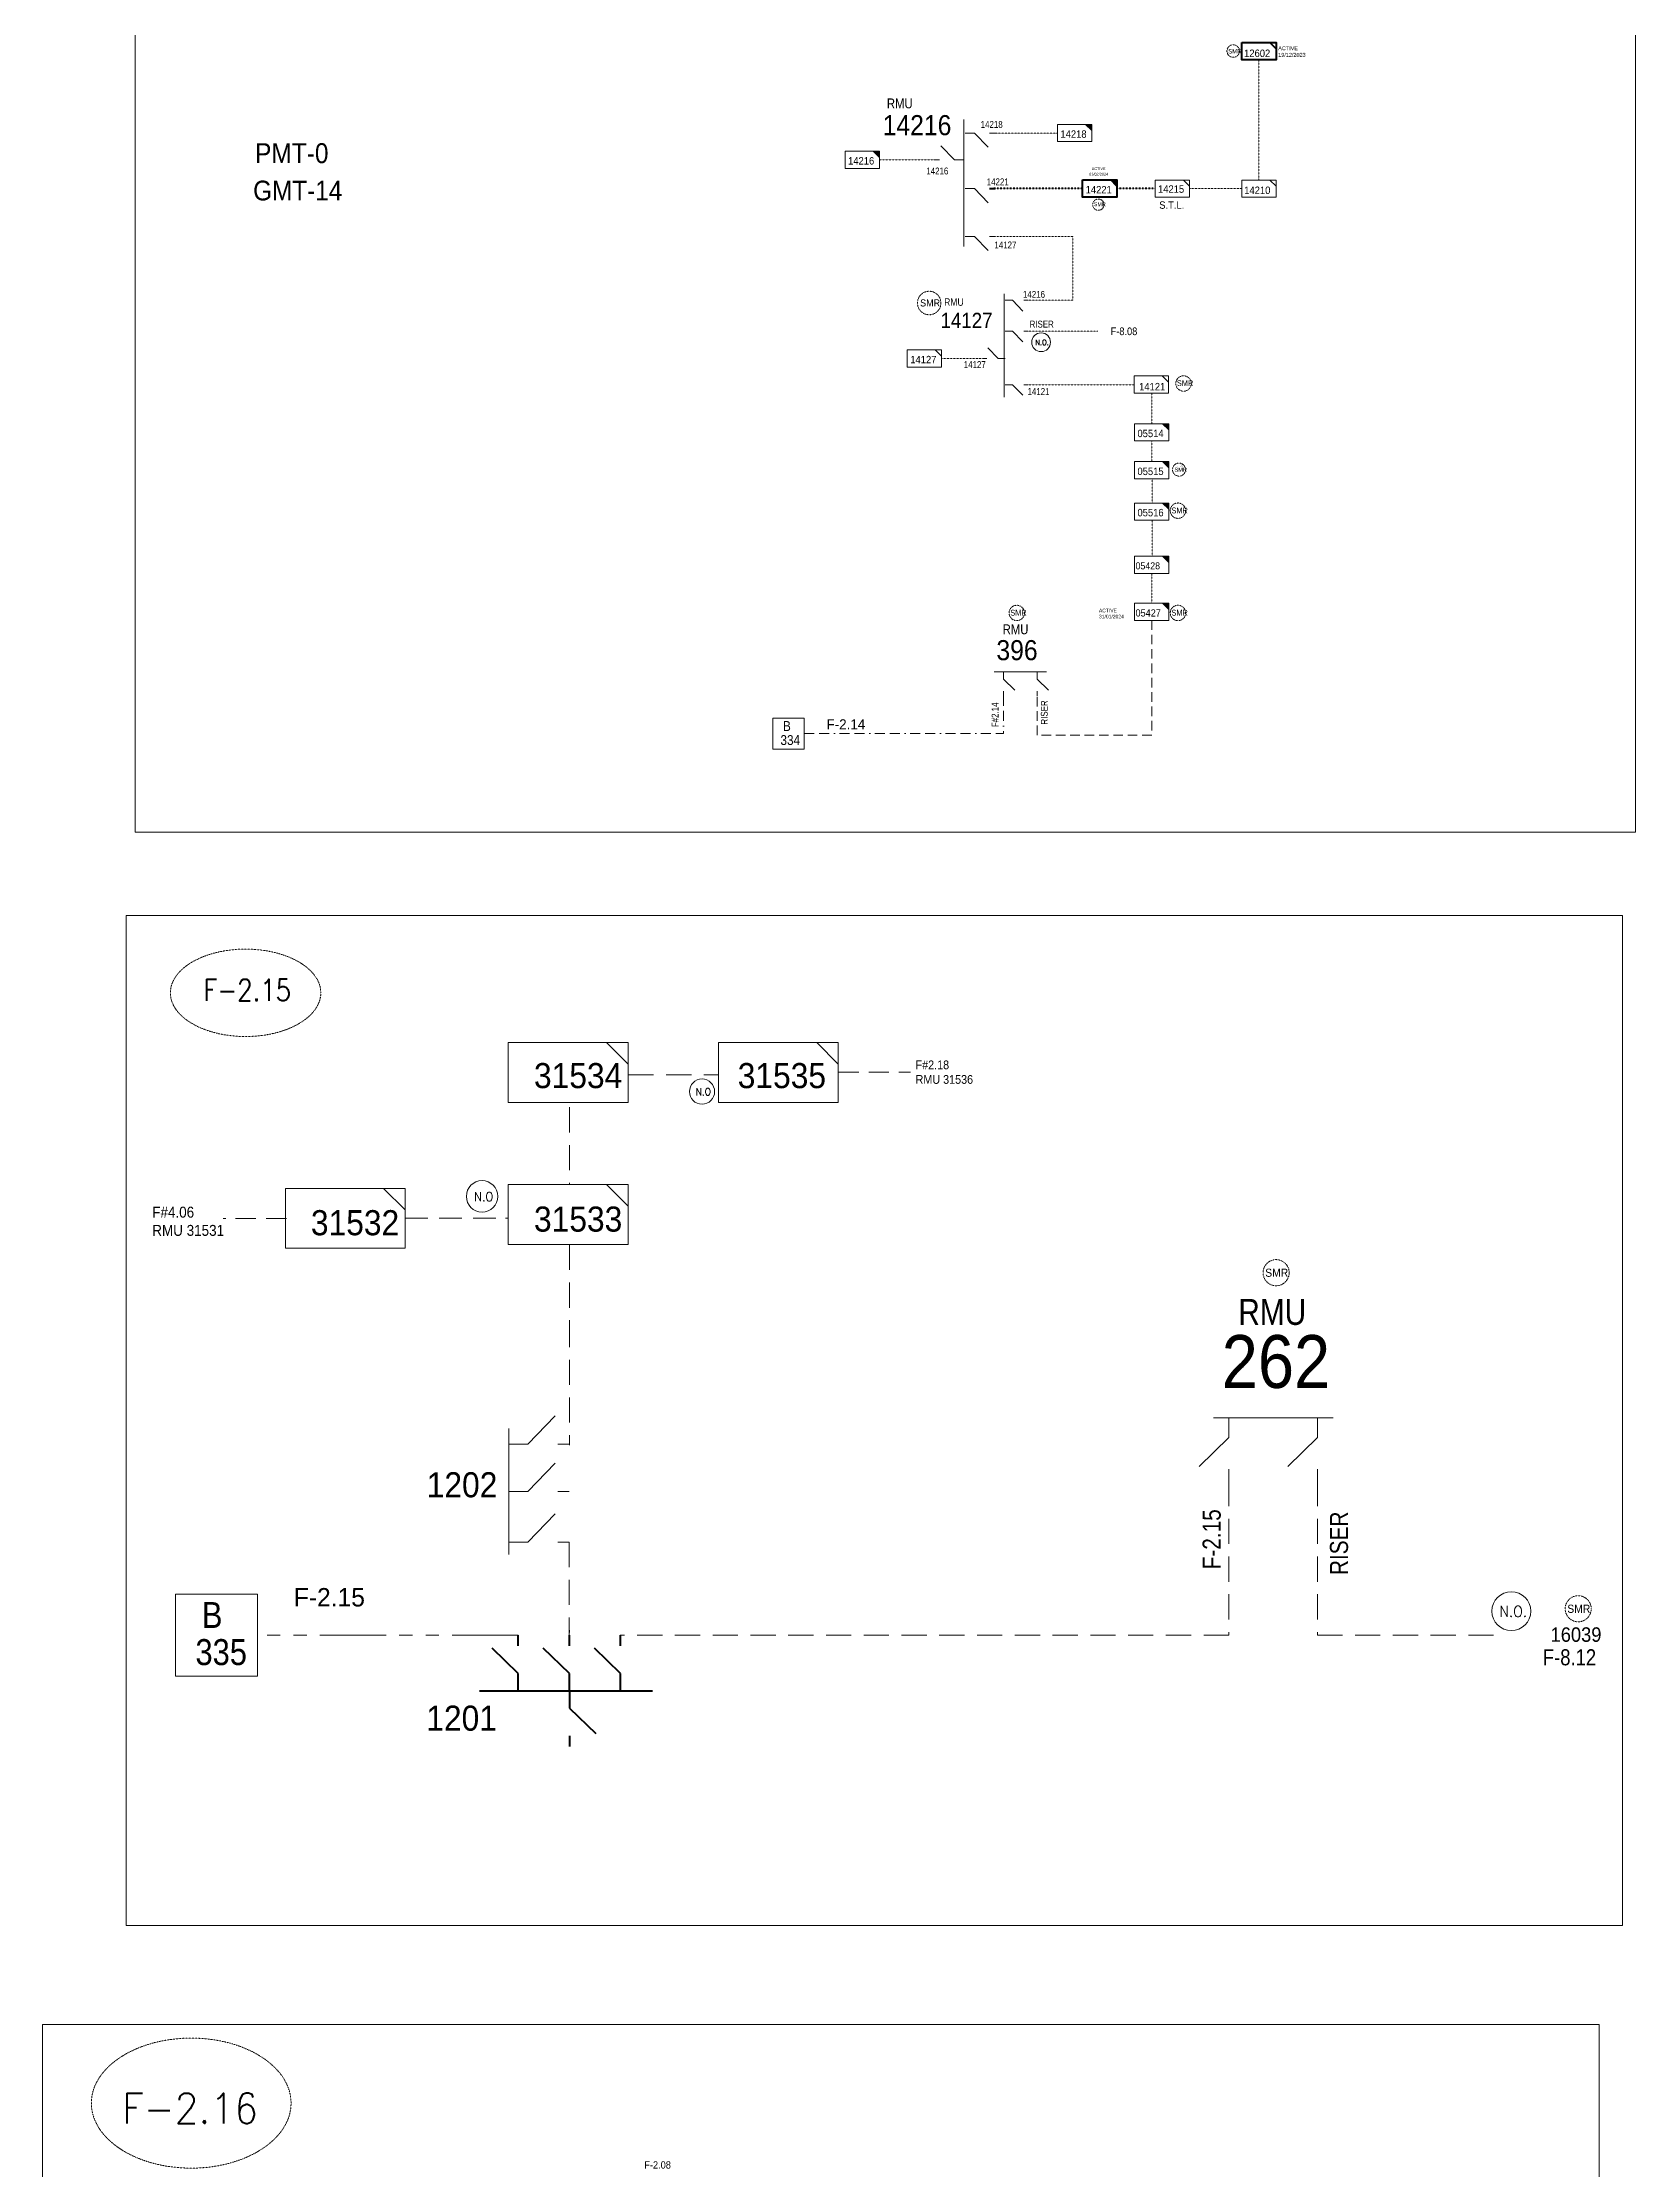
# Model space of a CAD drawing. Header units: metres. Extents: x 65984 to 144644, y -19036 to 23726.
# Drawn here: x 113709 to 114764, y 5136 to 6545 of the extents above; entities that cross this region are included whole.
import ezdxf
from ezdxf.enums import TextEntityAlignment as Align

# ---------------------------------------------------------------- set-up
doc = ezdxf.new("R2010")
doc.units = ezdxf.units.M
doc.header["$MEASUREMENT"] = 0
for name, pattern in [('( Border )', [1.75, 0.5, -0.25, 0.5, -0.25, 0, -0.25]), ('( Phantom )', [2.5, 1.25, -0.25, 0.25, -0.25, 0.25, -0.25]), ('DGN Style 3', [0.013877, 0, -0.013877]), ('HIDDEN2', [2381.25, 1587.5, -793.75])]:
    doc.linetypes.add(name, pattern=pattern)
doc.layers.get('0').update_dxf_attribs({"color": 95, "lineweight": 40})
for name, color, linetype, lineweight in [('d_eos', 111, 'Continuous', 40), ('d_eos no', 121, 'Continuous', 40), ('d_switch', 95, 'Continuous', 40), ('d_tf no', 6, 'Continuous', 40), ('d_ug cable', 95, 'Continuous', 40), ('d_ug main line', 95, 'Continuous', 40), ('d_unit sub', 7, 'Continuous', 40), ('F11-6 (B324)', 30, 'Continuous', 0), ('fedr no', 95, 'Continuous', 40), ('GRID STATION 01', 7, 'Continuous', 40), ('Level 37', 7, 'Continuous', 0), ('O H MAIN FEEDER', 4, 'Continuous', 100), ('SW N O', 114, 'Continuous', 30)]:
    doc.layers.add(name, color=color, linetype=linetype, lineweight=lineweight)
doc.styles.add('NASKHF', font='naskhf.shx', dxfattribs={"height": 8})
doc.styles.get("Standard").update_dxf_attribs({"font": 'txt.shx'})
doc.styles.add('Style-Arial', font='arial.ttf')
doc.styles.add('Style-ENGINEERING', font='ENGINEERING.shx')
doc.styles.add('Style-msdefault', font='msdefault.shx')
doc.styles.add('Style-STANDARD', font='STANDARD.shx')

# ---------------------------------------------------------------- blocks, each defined once
blk = doc.blocks.new('TF_8')
at = {"color": 0, "linetype": 'ByBlock', "lineweight": -2}
blk.add_line((6.3, 4.95), (9.9, 1.35), dxfattribs=at)
blk.add_3dface([(-10.1, 4.95), (9.9, 4.95), (9.9, -5.05), (-10.1, -5.05)], dxfattribs=at)
blk = doc.blocks.new('exist.us-1000kva')
at = {"color": 0, "linetype": 'ByBlock', "lineweight": -2, "flags": 128}
blk.add_lwpolyline([(40, 12.9), (32.8, 20), (40, 20)], close=True, dxfattribs=at)
at = {"color": 0, "linetype": 'ByBlock', "lineweight": -2, "extrusion": (0, 0, -1)}
blk.add_solid([(-40, 12.9), (-32.8, 20), (-40, 20)], dxfattribs=at)
at = {"color": 0, "linetype": 'ByBlock', "lineweight": -2, "xscale": 2, "yscale": 2}
blk.add_blockref('TF_8', (20.2, 10.1), dxfattribs=at)
blk = doc.blocks.new('TF_6')
at = {"layer": 'd_unit sub', "color": 2, "linetype": 'Continuous', "lineweight": 13}
blk.add_line((6.3, 5), (9.9, 1.4), dxfattribs=at)
at = {"layer": 'd_unit sub', "color": 2, "linetype": 'Continuous', "lineweight": 13, "flags": 128}
blk.add_lwpolyline([(-10.1, 5), (9.9, 5), (9.9, -5), (-10.1, -5)], close=True, dxfattribs=at)
blk = doc.blocks.new('*U3794')
at = {"layer": 'SW N O', "color": 80, "lineweight": 13}
blk.add_circle((0, 0), 16.8, dxfattribs=at)
at = {"layer": 'SW N O', "color": 80, "lineweight": 13, "style": 'Style-STANDARD'}
blk.add_text('N.O.', height=9.6, dxfattribs=at).set_placement((1.7, -0.2), align=Align.MIDDLE_CENTER)
blk = doc.blocks.new('*U4312')
at = {"layer": 'd_eos', "color": 2, "linetype": 'Continuous', "lineweight": 13, "ltscale": 1.923811}
for p, q in [((2.25, 7.06), (-3.2, 12.68)), ((5.97, 9.95), (5.98, -12.68)), ((-3.72, 7.06), (-5.98, 7.06)), ((5.97, 7.06), (2.25, 7.06)), ((2.25, -9.69), (-3.2, -4.08)), ((-3.72, -9.69), (-5.98, -9.69)), ((5.98, -9.69), (2.25, -9.69))]:
    blk.add_line(p, q, dxfattribs=at)
blk = doc.blocks.new('*U893')
at = {"layer": 'SW N O', "color": 3, "lineweight": 13}
blk.add_circle((0, 0), 16.8, dxfattribs=at)
at = {"layer": 'SW N O', "color": 3, "lineweight": 13, "style": 'Style-STANDARD'}
blk.add_text('N.O.', height=9.6, dxfattribs=at).set_placement((1.7, -0.2), align=Align.MIDDLE_CENTER)
blk = doc.blocks.new('*U4313')
at = {"layer": 'd_unit sub', "color": 1, "linetype": 'Continuous', "lineweight": 13, "flags": 128}
blk.add_lwpolyline([(5.46, 4.25), (8.53, 4.25), (8.53, 1.18)], close=True, dxfattribs=at)
at = {"layer": 'd_unit sub', "color": 1, "linetype": 'Continuous', "lineweight": 13, "xscale": 0.8535245333131423, "yscale": 0.8535245333131423, "zscale": 0.08042041290496463}
blk.add_blockref('TF_8', (0.08, 0.03), dxfattribs=at)
blk = doc.blocks.new('*U4314')
at = {"layer": 'd_eos', "color": 7, "linetype": 'Continuous', "lineweight": 13, "ltscale": 1.797019}
for p, q in [((2.75, 9.97), (-3.91, 16.84)), ((7.31, -16.83), (7.31, 13.77)), ((-4.54, 9.97), (-7.31, 9.97)), ((2.75, -1.53), (-3.91, 5.33)), ((7.31, 9.97), (2.75, 9.97)), ((-4.54, -1.53), (-7.31, -1.53)), ((7.31, -1.53), (2.75, -1.53)), ((2.75, -13.83), (-3.91, -6.97)), ((-4.54, -13.83), (-7.31, -13.83)), ((7.31, -13.83), (2.75, -13.83))]:
    blk.add_line(p, q, dxfattribs=at)
blk = doc.blocks.new('*U4315')
at = {"layer": 'd_eos', "color": 7, "linetype": 'Continuous', "lineweight": 211, "ltscale": 1.239815}
for p, q in [((-11.69, 4.23), (-18.09, 10.44)), ((-11.69, 11.03), (-11.69, 13.62)), ((0.84, 4.24), (-5.55, 10.44)), ((0.84, 11.04), (0.84, 13.62)), ((13.38, 4.24), (6.98, 10.44)), ((13.38, 11.04), (13.38, 13.62)), ((-11.69, -0.01), (-11.69, 4.23)), ((0.84, -0.01), (0.84, 4.24)), ((13.38, -0.01), (13.38, 4.24)), ((-21.24, -0.01), (21.23, -0.02)), ((0.9, -0.01), (0.9, -4.26)), ((0.9, -4.26), (7.3, -10.47)), ((0.9, -11.06), (0.9, -13.64))]:
    blk.add_line(p, q, dxfattribs=at)
blk = doc.blocks.new('*U4137')
at = {"layer": 'SW N O', "color": 3, "lineweight": 13}
blk.add_circle((0, 0), 16.8, dxfattribs=at)
at = {"layer": 'SW N O', "color": 3, "lineweight": 13, "style": 'Style-STANDARD'}
blk.add_text('N.O', height=9.6, dxfattribs=at).set_placement((1.7, -0.2), align=Align.MIDDLE_CENTER)

msp = doc.modelspace()

# ---------------------------------------------------------------- linework, layer by layer
at = {"layer": 'd_eos', "color": 7, "linetype": 'Continuous', "lineweight": 13, "ltscale": 0.731598}
msp.add_line((114319.2, 6493.7), (114319.2, 6409.6), dxfattribs=at)
at = {"layer": 'd_eos', "color": 7, "linetype": 'Continuous', "lineweight": 13, "ltscale": 0.849632}
for p, q in [((114320.2, 6484.7), (114326.4, 6484.7)), ((114326.4, 6484.7), (114335.4, 6475.4)), ((114336.3, 6484.7), (114340, 6484.7)), ((114303.1, 6467), (114299.3, 6467)), ((114313, 6467), (114303.9, 6476.3)), ((114319.2, 6467), (114313, 6467)), ((114320.2, 6448), (114326.4, 6448)), ((114326.4, 6448), (114335.4, 6438.6)), ((114320.2, 6416.3), (114326.4, 6416.3)), ((114326.4, 6416.3), (114335.4, 6407)), ((114336.3, 6416.3), (114340, 6416.3))]:
    msp.add_line(p, q, dxfattribs=at)
at = {"layer": 'd_eos', "color": 3, "linetype": 'Continuous', "lineweight": 13, "ltscale": 0.849632}
msp.add_line((114336.3, 6448), (114340, 6448), dxfattribs=at)
at = {"layer": 'd_eos', "color": 7, "linetype": 'Continuous', "lineweight": 211, "ltscale": 0.849632}
msp.add_line((114336.3, 6448), (114340, 6448), dxfattribs=at)
at = {"layer": 'd_eos', "color": 2, "linetype": 'Continuous', "lineweight": 13, "ltscale": 0.612794}
msp.add_line((114346, 6378.3), (114346, 6309.8), dxfattribs=at)
at = {"layer": 'd_eos', "color": 2, "linetype": 'Continuous', "lineweight": 13, "ltscale": 0.71166}
for p, q in [((114346.7, 6374), (114351.4, 6374)), ((114351.4, 6374), (114358.3, 6366.9)), ((114358.9, 6374), (114361.8, 6374)), ((114346.7, 6353.6), (114351.4, 6353.6)), ((114351.4, 6353.6), (114358.3, 6346.6)), ((114358.9, 6353.6), (114361.8, 6353.6)), ((114342, 6335.5), (114335.1, 6342.5)), ((114346.7, 6335.5), (114342, 6335.5)), ((114346.7, 6318.1), (114351.4, 6318.1)), ((114351.4, 6318.1), (114358.3, 6311.1)), ((114358.9, 6318.1), (114361.8, 6318.1))]:
    msp.add_line(p, q, dxfattribs=at)
at = {"layer": 'd_eos', "color": 7, "linetype": 'Continuous', "lineweight": 13, "ltscale": 0.71166}
msp.add_line((114334.5, 6335.5), (114331.7, 6335.5), dxfattribs=at)
at = {"layer": 'd_eos', "color": 2, "linetype": 'Continuous', "lineweight": 13, "ltscale": 0.731598}
for p, q in [((114339.4, 6128.1), (114373.9, 6128.1)), ((114345.5, 6128.1), (114345.5, 6123.1)), ((114367.8, 6128.1), (114367.8, 6123.1)), ((114345.5, 6123.1), (114353, 6115.8)), ((114345.5, 6115.2), (114345.5, 6112.1)), ((114367.8, 6123.1), (114375.3, 6115.8)), ((114367.8, 6115.2), (114367.8, 6112.1))]:
    msp.add_line(p, q, dxfattribs=at)
at = {"layer": 'd_ug cable', "color": 3, "linetype": 'DGN Style 3', "lineweight": 13}
for p, q in [((114301.2, 6467), (114263.3, 6467)), ((114503.2, 6448), (114468.8, 6448)), ((114443.6, 6267.2), (114443.6, 6280.9)), ((114443.6, 6193.2), (114443.6, 6173.4))]:
    msp.add_line(p, q, dxfattribs=at)
at = {"layer": 'd_ug cable', "color": 3, "linetype": 'DGN Style 3', "lineweight": 100}
for p, q in [((114397.9, 6448), (114338, 6448)), ((114446.1, 6448), (114420.6, 6448))]:
    msp.add_line(p, q, dxfattribs=at)
at = {"layer": 'd_ug cable', "color": 2, "linetype": 'DGN Style 3', "lineweight": 13}
msp.add_line((114331.6, 6335.5), (114304.5, 6335.5), dxfattribs=at)
at = {"layer": 'd_ug cable', "color": 3, "linetype": 'DGN Style 3', "lineweight": 13, "flags": 128}
for points in [[(114514.5, 6453.6), (114514.5, 6533.3)], [(114381.2, 6484.7), (114340, 6484.7)], [(114338.2, 6416.3), (114391.5, 6416.3), (114391.5, 6374), (114361.8, 6374)], [(114432.1, 6318.1), (114361.8, 6318.1)], [(114443.6, 6312.4), (114443.6, 6292.3)], [(114443.9, 6240.1), (114443.9, 6255.8)], [(114443.9, 6204.6), (114443.9, 6228.5)]]:
    msp.add_lwpolyline(points, dxfattribs=at)
at = {"layer": 'd_ug cable', "color": 251, "linetype": 'DGN Style 3', "lineweight": 13, "flags": 128}
msp.add_lwpolyline([(114361.8, 6353.6), (114407.9, 6353.6)], dxfattribs=at)
at = {"layer": 'd_ug cable', "color": 3, "linetype": 'HIDDEN2', "lineweight": 13, "ltscale": 0.003993}
msp.add_lwpolyline([(114443.6, 6162.1), (114443.6, 6086.1), (114367.8, 6086.1), (114367.8, 6113.5)], dxfattribs=at)
at = {"layer": 'd_ug cable', "color": 3, "linetype": '( Border )', "lineweight": 13, "ltscale": 13.31, "flags": 128}
msp.add_lwpolyline([(114345.5, 6112.1), (114345.5, 6087.1), (114213.5, 6087.1)], dxfattribs=at)
at = {"layer": 'd_ug cable', "color": 1, "linetype": 'HIDDEN2', "lineweight": 13, "ltscale": 0.0105}
for points in [[(114097.2, 5861.2), (114156.9, 5861.2), (114156.5, 5861.2)], [(114058.1, 5839.7), (114058.1, 5788.7), (114058.1, 5789.1)], [(114058.1, 5748.7), (114058.1, 5697.6), (114058.1, 5698)], [(114058.1, 5697.6), (114058.1, 5616), (114058.1, 5616.4)], [(114494.7, 5592.3), (114494.7, 5490.3), (114091.6, 5490.3)], [(114553.3, 5592.3), (114553.3, 5490.3), (114673.8, 5490.3)], [(114057.9, 5551.9), (114058, 5490.1), (114058.1, 5493.5)]]:
    msp.add_lwpolyline(points, dxfattribs=at)
at = {"layer": 'd_ug cable', "color": 1, "linetype": 'HIDDEN2', "lineweight": 13, "ltscale": 0.0084}
msp.add_lwpolyline([(114236.3, 5863), (114284, 5863), (114283.7, 5863)], dxfattribs=at)
at = {"layer": 'd_ug cable', "color": 1, "linetype": 'HIDDEN2', "lineweight": 13, "ltscale": 0.008505}
msp.add_lwpolyline([(113870.8, 5766), (113828.8, 5766), (113830.6, 5766)], dxfattribs=at)
at = {"layer": 'd_ug cable', "color": 1, "linetype": 'HIDDEN2', "lineweight": 13, "ltscale": 0.00945}
msp.add_lwpolyline([(113949.3, 5766.3), (114017.7, 5766.3), (114015.7, 5766.3)], dxfattribs=at)
at = {"layer": 'd_ug cable', "color": 2, "linetype": 'DGN Style 3', "lineweight": 13}
for centre, radius in [((114497.6, 6539), 4.15), ((114408.3, 6437.3), 3.74), ((114296.3, 6372.2), 7.78), ((114464.7, 6318.9), 5.1), ((114461.7, 6261.9), 4.32), ((114461, 6234.7), 5.1), ((114354.3, 6167), 5.1), ((114461, 6167), 5.1)]:
    msp.add_circle(centre, radius, dxfattribs=at)
at = {"layer": 'd_ug cable', "color": 2, "linetype": 'DGN Style 3', "lineweight": 0}
for centre in [(114526, 5730.2), (114726, 5507.7)]:
    msp.add_circle(centre, 8.64, dxfattribs=at)
at = {"layer": 'd_ug main line', "color": 1, "linetype": '( Phantom )', "lineweight": 13, "ltscale": 35, "flags": 128}
msp.add_lwpolyline([(114024.2, 5490.3), (114024.2, 5490.3), (113851.6, 5490.3)], dxfattribs=at)
at = {"layer": 'fedr no', "color": 82, "linetype": 'DGN Style 3', "lineweight": 13, "true_color": 0x1dc70e}
for centre, major_axis, ratio in [((113843.7, 5915.5), (49.8, 0), 0.581042), ((113807.7, 5180.4), (66.1, 0), 0.651175)]:
    msp.add_ellipse(centre, major_axis=major_axis, ratio=ratio, dxfattribs=at)
at = {"layer": 'GRID STATION 01', "color": 3, "lineweight": 13, "ltscale": 0.379284, "flags": 128}
msp.add_lwpolyline([(114192.8, 6076.8), (114192.8, 6097.4), (114213.5, 6097.4), (114213.5, 6076.8)], close=True, dxfattribs=at)
at = {"layer": 'GRID STATION 01', "color": 1, "lineweight": 13, "ltscale": 0.379284, "flags": 128}
msp.add_lwpolyline([(113797.3, 5463.1), (113797.3, 5517.4), (113851.6, 5517.4), (113851.6, 5463.1)], close=True, dxfattribs=at)
at = {"layer": 'O H MAIN FEEDER', "color": 140, "linetype": 'Continuous', "lineweight": 13, "flags": 128}
for points in [[(113770.5, 6640.4), (114763.9, 6640.4), (114763.9, 6021.9), (113770.5, 6021.9)], [(113764.7, 5966.6), (114755.3, 5966.6), (114755.3, 5297.9), (113764.7, 5297.9)]]:
    msp.add_lwpolyline(points, close=True, dxfattribs=at)
at = {"layer": 'O H MAIN FEEDER', "color": 140, "lineweight": 13, "ltscale": 0.498271, "flags": 128}
msp.add_lwpolyline([(113709.3, 5232.4), (114739.8, 5232.4), (114739.8, 4517.7), (113709.3, 4517.7)], close=True, dxfattribs=at)

# ---------------------------------------------------------------- block references
at = {"layer": 'd_eos', "color": 7, "linetype": 'Continuous', "lineweight": 13, "ltscale": 1.797019, "extrusion": (0, 0, -1), "xscale": 2.72410125459609, "yscale": 2.72410125459609, "zscale": 2.72410125459609}
msp.add_blockref('*U4314', (-114038, 5589.5), dxfattribs=at)
at = {"layer": 'd_eos', "color": 2, "linetype": 'Continuous', "lineweight": 13, "ltscale": 1.923811, "xscale": 3.5, "yscale": 3.5, "zscale": 3.5, "rotation": 90.00000000000006}
msp.add_blockref('*U4312', (114519.4, 5613.2), dxfattribs=at)
at = {"layer": 'd_eos', "color": 7, "linetype": 'Continuous', "lineweight": 211, "ltscale": 1.239815, "xscale": 2.697732957645374, "yscale": 2.697732957645374, "zscale": 2.697732957645374}
msp.add_blockref('*U4315', (114055.8, 5453.4), dxfattribs=at)
at = {"layer": 'd_tf no', "color": 2, "linetype": 'Continuous', "lineweight": 40, "xscale": 1.136041153839793, "yscale": 1.136041153839793, "zscale": 0.5680205769198965, "rotation": 359.9999999999999}
msp.add_blockref('TF_8', (114514.7, 6539), dxfattribs=at)
at = {"layer": 'd_unit sub', "color": 3, "linetype": 'Continuous', "lineweight": 13, "zscale": 0.5680205769198965, "rotation": 359.9999999999999}
for name, p, xscale, yscale in [('exist.us-1000kva', (114381.2, 6479.1), 0.5680205769198965, 0.5680205769198965), ('exist.us-1000kva', (114240.6, 6461.3), 0.5680205769198965, 0.5680205769198965), ('TF_8', (114457.5, 6448), 1.136041153839793, 1.136041153839793), ('TF_8', (114514.7, 6448), 1.136041153839793, 1.136041153839793), ('exist.us-1000kva', (114432.2, 6280.9), 0.5680205769198965, 0.5680205769198965), ('exist.us-1000kva', (114432.2, 6193.2), 0.5680205769198965, 0.5680205769198965)]:
    msp.add_blockref(name, p, dxfattribs=dict(at, xscale=xscale, yscale=yscale))
at = {"layer": 'd_unit sub', "color": 131, "linetype": 'Continuous', "lineweight": 40, "xscale": 0.5680205769198965, "yscale": 0.5680205769198965, "zscale": 0.5680205769198965, "rotation": 359.9999999999999}
msp.add_blockref('exist.us-1000kva', (114397.9, 6442.3), dxfattribs=at)
at = {"layer": 'd_unit sub', "color": 2, "linetype": 'Continuous', "lineweight": 13, "rotation": 359.9999999999999}
for name, p, xscale, yscale, zscale in [('TF_8', (114293.2, 6335.5), 1.136041153839793, 1.136041153839793, 0.5680205769198965), ('TF_6', (114443.5, 6318.2), 1.136041153839794, 1.136041153839794, 1.136041153839794), ('exist.us-1000kva', (114432.2, 6255.8), 0.5680205769198965, 0.5680205769198965, 0.5680205769198965), ('exist.us-1000kva', (114432.2, 6228.4), 0.5680205769198965, 0.5680205769198965, 0.5680205769198965)]:
    msp.add_blockref(name, p, dxfattribs=dict(at, xscale=xscale, yscale=yscale, zscale=zscale))
at = {"layer": 'd_unit sub', "color": 131, "linetype": 'Continuous', "lineweight": 13, "xscale": 0.5680205769198965, "yscale": 0.5680205769198965, "zscale": 0.5680205769198965, "rotation": 359.9999999999999}
msp.add_blockref('exist.us-1000kva', (114432.2, 6162.1), dxfattribs=at)
at = {"layer": 'd_unit sub', "color": 1, "linetype": 'Continuous', "lineweight": 13, "xscale": 4.642249615310313, "yscale": 4.642249615310313, "zscale": 4.642249615310313}
for p in [(114057.3, 5862.8), (114196.5, 5862.8), (114057.3, 5768.8), (113909.7, 5766.3)]:
    msp.add_blockref('*U4313', p, dxfattribs=at)
at = {"layer": 'SW N O', "color": 80, "lineweight": 13, "xscale": 0.3700631085718235, "yscale": 0.3700631085718235, "zscale": 0.3700631085718235}
msp.add_blockref('*U3794', (114370.4, 6346.2), dxfattribs=at)
at = {"layer": 'SW N O', "color": 3, "lineweight": 13}
for name, p, xscale, yscale, zscale in [('*U4137', (114145.9, 5850.1), 0.4969235294690951, 0.4969235294690951, 0.4969235294690951), ('*U4137', (114000.3, 5780.7), 0.6211544118363689, 0.6211544118363689, 0.6211544118363689), ('*U893', (114681.7, 5506.1), 0.7668572985634183, 0.7668572985634183, 0.7668572985634183)]:
    msp.add_blockref(name, p, dxfattribs=dict(at, xscale=xscale, yscale=yscale, zscale=zscale))

# ---------------------------------------------------------------- texts
at = {"color": 4, "insert": (114464.2, 6263.8), "char_height": 0.499, "attachment_point": 9}
msp.add_mtext('\\FENGINEERING;\\H1x;\\W1.09375;ACTIVE\\P23.01.2024', dxfattribs=at)
at = {"layer": 'd_eos no', "color": 7, "linetype": 'Continuous', "lineweight": 13, "style": 'Style-Arial', "width": 0.88}
for s, height, p in [('14216', 13.31, (114265.5, 6496.6)), ('PMT-0', 13.18, (113850, 6478))]:
    msp.add_text(s, height=height, dxfattribs=at).set_placement(p, align=Align.TOP_LEFT)
at = {"layer": 'd_eos no', "color": 2, "linetype": 'Continuous', "lineweight": 13, "style": 'Style-Arial', "width": 0.88}
for s, height, p in [('14127', 10.07, (114303.8, 6365.7)), ('262', 35, (114490, 5688.9))]:
    msp.add_text(s, height=height, dxfattribs=at).set_placement(p, align=Align.TOP_LEFT)
msp.add_text('396', height=13.31, dxfattribs=at).set_placement((114340.8, 6135.7))
at = {"layer": 'd_eos no', "color": 7, "linetype": 'Continuous', "lineweight": 13, "insert": (113848.7, 6453.2), "char_height": 13.088, "attachment_point": 1, "style": 'NASKHF'}
msp.add_mtext('\\fArial|b0|i0|c178178|p39;\\H1x;\\W0.88;GMT-14\\P', dxfattribs=at)
at = {"layer": 'd_switch', "color": 1, "linetype": 'Continuous', "lineweight": 30, "style": 'Style-ENGINEERING', "width": 0.857143}
for height, p in [(2.89, (114494.3, 6540.3)), (3.91, (114460.3, 6321.1)), (2.74, (114458.7, 6263.2)), (3.91, (114456.7, 6236.8)), (3.91, (114350, 6169.1)), (3.91, (114456.7, 6169.1))]:
    msp.add_text('SMR', height=height, rotation=0.0026, dxfattribs=at).set_placement(p, align=Align.TOP_LEFT)
at = {"layer": 'd_switch', "color": 7, "linetype": 'Continuous', "lineweight": 13, "style": 'Style-ENGINEERING', "width": 0.857143}
for s, p in [('14218', (114330.4, 6492.7)), ('14216', (114294.4, 6461.9)), ('14127', (114339.5, 6412.9)), ('14216', (114358.4, 6380.2)), ('RISER', (114362.8, 6360.5)), ('14127', (114319.2, 6333.7)), ('14121', (114361.4, 6315.9))]:
    msp.add_text(s, height=4.57, dxfattribs=at).set_placement(p, align=Align.TOP_LEFT)
at = {"layer": 'd_switch', "color": 7, "linetype": 'Continuous', "lineweight": 30, "style": 'Style-ENGINEERING', "width": 0.857143}
msp.add_text('14221', height=4.57, dxfattribs=at).set_placement((114334.4, 6454.7), align=Align.TOP_LEFT)
at = {"layer": 'd_switch', "color": 1, "linetype": 'Continuous', "lineweight": 30, "ltscale": 0.9, "style": 'Style-ENGINEERING', "width": 0.857143}
msp.add_text('SMR', height=2.6, rotation=0.0026, dxfattribs=at).set_placement((114405.3, 6438.9), align=Align.TOP_LEFT)
at = {"layer": 'd_switch', "color": 2, "linetype": 'Continuous', "lineweight": 13, "style": 'Style-msdefault', "width": 0.9}
msp.add_text('F-8.08', height=5.08, dxfattribs=at).set_placement((114434.1, 6356), align=Align.TOP_RIGHT)
at = {"layer": 'd_switch', "color": 7, "linetype": 'Continuous', "lineweight": 13, "style": 'Style-ENGINEERING', "width": 0.857143}
for s, p in [('F#2.14', (114342.2, 6091.4)), ('RISER', (114374.8, 6093.1))]:
    msp.add_text(s, height=4.57, rotation=90.0004, dxfattribs=at).set_placement(p)
for s, p in [('F-2.15', (114477.3, 5533.8)), ('RISER', (114561.6, 5530))]:
    msp.add_text(s, height=12.01, rotation=90.0075, dxfattribs=at).set_placement(p, align=Align.TOP_LEFT)
at = {"layer": 'd_switch', "color": 55, "linetype": 'Continuous', "lineweight": 13, "ltscale": 0.94081, "style": 'Style-ENGINEERING', "width": 0.857143}
msp.add_text('F-8.12', height=10.64, rotation=0.015, dxfattribs=at).set_placement((114702.6, 5480.9), align=Align.TOP_LEFT)
at = {"layer": 'd_switch', "color": 36, "linetype": 'Continuous', "lineweight": 13, "ltscale": 0.748117, "insert": (114287.3, 5870.7), "char_height": 5.79, "attachment_point": 1, "style": 'NASKHF'}
msp.add_mtext('\\FENGINEERING;\\H1x;\\W0.921053;F#2.18\\PRMU 31536', dxfattribs=at)
at = {"layer": 'd_switch', "color": 36, "linetype": 'Continuous', "lineweight": 13, "ltscale": 0.935147, "insert": (113781.9, 5773.9), "char_height": 7.237, "attachment_point": 1, "style": 'NASKHF'}
msp.add_mtext('\\FENGINEERING;\\H1x;\\W0.921053;F#4.06\\PRMU 31531', dxfattribs=at)
at = {"layer": 'd_tf no', "color": 121, "linetype": 'Continuous', "lineweight": 40, "style": 'Style-msdefault', "width": 0.945946}
msp.add_text('12602', height=4.92, dxfattribs=at).set_placement((114504.8, 6540), align=Align.TOP_LEFT)
at = {"layer": 'd_tf no', "color": 3, "linetype": 'Continuous', "lineweight": 13, "style": 'Style-msdefault', "width": 0.945946}
for s, height, p in [('14218', 4.92, (114383.2, 6486.5)), ('14216', 4.92, (114242.6, 6468.8)), ('14215', 4.92, (114447.8, 6450.1)), ('14210', 4.92, (114504.9, 6449.3)), ('05514', 4.92, (114434.2, 6288.3)), ('05428', 4.62, (114432.9, 6200.5))]:
    msp.add_text(s, height=height, dxfattribs=at).set_placement(p, align=Align.TOP_LEFT)
at = {"layer": 'd_tf no', "color": 131, "linetype": 'Continuous', "lineweight": 40, "style": 'Style-msdefault', "width": 0.945946}
msp.add_text('14221', height=4.92, dxfattribs=at).set_placement((114399.9, 6449.7), align=Align.TOP_LEFT)
at = {"layer": 'd_tf no', "color": 7, "linetype": 'Continuous', "lineweight": 13, "style": 'Style-msdefault', "width": 0.945946}
msp.add_text('S.T.L.', height=4.92, dxfattribs=at).set_placement((114448.6, 6439.5), align=Align.TOP_LEFT)
at = {"layer": 'd_tf no', "color": 1, "linetype": 'Continuous', "lineweight": 40, "style": 'Style-msdefault', "width": 0.945946}
msp.add_text('SMR', height=4.7, dxfattribs=at).set_placement((114290.3, 6374.6), align=Align.TOP_LEFT)
at = {"layer": 'd_tf no', "color": 2, "linetype": 'Continuous', "lineweight": 13, "style": 'Style-msdefault', "width": 0.945946}
for s, p in [('14127', (114283.8, 6337.2)), ('14121', (114435.3, 6319.3)), ('05516', (114434.2, 6235.9))]:
    msp.add_text(s, height=4.92, dxfattribs=at).set_placement(p, align=Align.TOP_LEFT)
at = {"layer": 'd_tf no', "color": 121, "linetype": 'Continuous', "lineweight": 13, "style": 'Style-msdefault', "width": 0.945946}
msp.add_text('05515', height=4.92, dxfattribs=at).set_placement((114434.2, 6263.2), align=Align.TOP_LEFT)
at = {"layer": 'd_tf no', "color": 131, "linetype": 'Continuous', "lineweight": 13, "style": 'Style-msdefault', "width": 0.945946}
msp.add_text('05427', height=4.77, dxfattribs=at).set_placement((114432.9, 6169.4), align=Align.TOP_LEFT)
at = {"layer": 'd_tf no', "color": 240, "linetype": 'Continuous', "lineweight": 13, "style": 'Style-msdefault', "width": 0.945946}
for s, p in [('31534', (114093.1, 5869)), ('31535', (114228, 5869)), ('31533', (114093.1, 5774)), ('31532', (113945.4, 5771.6))]:
    msp.add_text(s, height=16.62, dxfattribs=at).set_placement(p, align=Align.TOP_RIGHT)
at = {"layer": 'd_tf no', "color": 1, "linetype": 'Continuous', "lineweight": 13, "style": 'Style-msdefault', "width": 0.945946}
for p in [(114518.8, 5732.9), (114718.8, 5510.4)]:
    msp.add_text('SMR', height=5.41, dxfattribs=at).set_placement(p, align=Align.TOP_LEFT)
at = {"layer": 'd_tf no', "color": 7, "linetype": 'Continuous', "lineweight": 13, "style": 'Style-msdefault', "width": 0.945946}
for s, p in [('1202', (114010.4, 5598.1)), ('1201', (114010.1, 5443.6))]:
    msp.add_text(s, height=16.62, dxfattribs=at).set_placement(p, align=Align.TOP_RIGHT)
at = {"layer": 'd_tf no', "color": 41, "linetype": 'Continuous', "lineweight": 13, "style": 'Style-msdefault', "width": 0.945946}
msp.add_text('F-2.08', height=4.83, dxfattribs=at).set_placement((114125.3, 5141.9), align=Align.TOP_RIGHT)
at = {"layer": 'd_tf no', "color": 121, "linetype": 'Continuous', "lineweight": 40, "insert": (114527.4, 6542.2), "char_height": 2.632, "attachment_point": 1, "style": 'NASKHF'}
msp.add_mtext('\\Fmsdefault;\\H1x;\\W0.945946;ACTIVE\\P19/12/2023', dxfattribs=at)
at = {"layer": 'd_tf no', "color": 131, "linetype": 'Continuous', "lineweight": 40, "insert": (114408.7, 6169.8), "char_height": 2.396, "attachment_point": 1, "style": 'NASKHF'}
msp.add_mtext('\\Fmsdefault;\\H1x;\\W0.945946;ACTIVE\\P31/01/2024', dxfattribs=at)
at = {"layer": 'd_tf no', "color": 2, "linetype": 'Continuous', "lineweight": 13, "insert": (114707.7, 5495.4), "char_height": 9.579, "width": 55.593, "attachment_point": 1, "style": 'NASKHF'}
msp.add_mtext('\\Fmsdefault;\\H1x;\\W0.945946;16039', dxfattribs=at)
at = {"layer": 'F11-6 (B324)', "color": 4, "insert": (114408.5, 6459.3), "char_height": 1.82, "attachment_point": 5, "line_spacing_factor": 1.2, "style": 'Style-ENGINEERING'}
msp.add_mtext('ACTIVE\\P03/02/2024', dxfattribs=at)
at = {"layer": 'fedr no', "color": 6, "linetype": 'Continuous', "lineweight": 13, "style": 'Style-STANDARD', "width": 0.909091}
msp.add_text('F-2.15', height=14.33, dxfattribs=at).set_placement((113844.8, 5917.3), align=Align.MIDDLE_CENTER)
at = {"layer": 'fedr no', "color": 6, "linetype": 'Continuous', "lineweight": 13, "insert": (113807, 5177), "char_height": 20.21, "attachment_point": 5, "style": 'Style-STANDARD'}
msp.add_mtext('F-2.16', dxfattribs=at)
at = {"layer": 'GRID STATION 01', "color": 3, "linetype": 'Continuous', "lineweight": 13, "style": 'Style-msdefault', "width": 0.888889}
for s, p in [('334', (114210.8, 6086.1)), ('B', (114204.7, 6095.4))]:
    msp.add_text(s, height=6.54, rotation=359.9993, dxfattribs=at).set_placement(p, align=Align.TOP_RIGHT)
at = {"layer": 'GRID STATION 01', "color": 7, "linetype": 'Continuous', "lineweight": 13, "style": 'Style-msdefault'}
for s, height, p in [('F-2.14', 6.65, (114254, 6096.6)), ('F-2.15', 12.18, (113922.7, 5521.4))]:
    msp.add_text(s, height=height, rotation=359.9993, dxfattribs=at).set_placement(p, align=Align.TOP_RIGHT)
at = {"layer": 'GRID STATION 01', "color": 1, "linetype": 'Continuous', "lineweight": 13, "style": 'Style-msdefault', "width": 0.888889}
for s, height, p in [('B', 17.2, (113828.4, 5512.2)), ('335', 17.19, (113844.6, 5487.6))]:
    msp.add_text(s, height=height, rotation=359.9993, dxfattribs=at).set_placement(p, align=Align.TOP_RIGHT)
at = {"layer": 'Level 37', "color": 7, "linetype": 'Continuous', "lineweight": 13, "style": 'Style-msdefault', "width": 0.86}
msp.add_text('RMU', height=6.52, dxfattribs=at).set_placement((114268.3, 6507.6), align=Align.TOP_LEFT)
at = {"layer": 'Level 37', "color": 2, "linetype": 'Continuous', "lineweight": 13, "style": 'Style-msdefault', "width": 0.86}
msp.add_text('RMU', height=4.93, dxfattribs=at).set_placement((114306.2, 6375.3), align=Align.TOP_LEFT)
msp.add_text('RMU', height=6.52, rotation=359.9996, dxfattribs=at).set_placement((114362, 6152.9), align=Align.RIGHT)
msp.add_text('RMU', height=17.15, rotation=0.0004, dxfattribs=at).set_placement((114545.9, 5712.8), align=Align.TOP_RIGHT)

doc.saveas('drawing.dxf')
